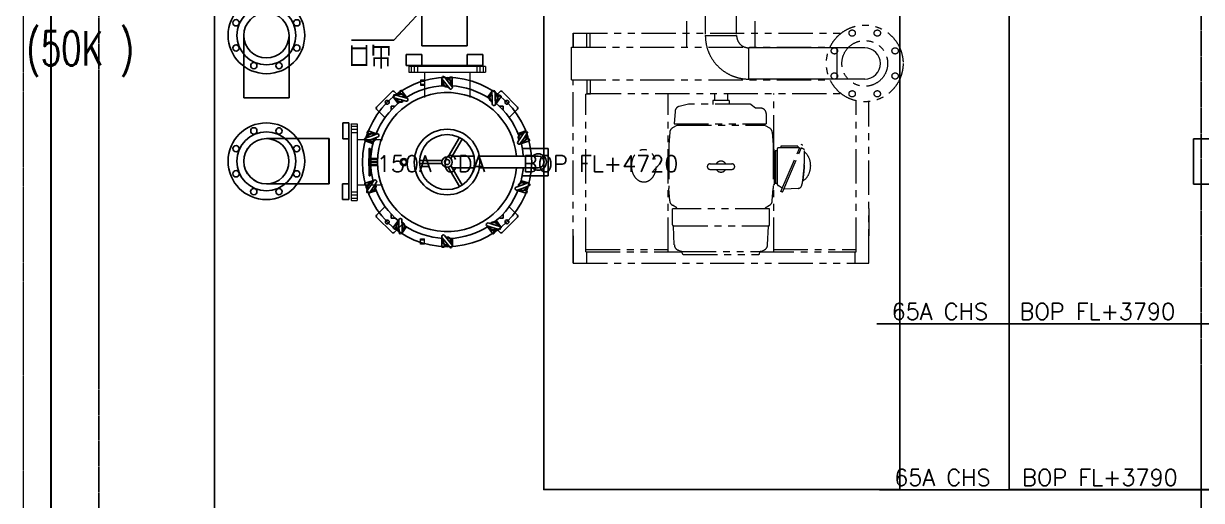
# Model space of a CAD drawing. Extents: x 0 to 160756, y 0 to 229247.
# Drawn here: x 54135 to 58437, y 87361 to 89103 of the extents above; entities that cross this region are included whole.
import ezdxf
from ezdxf.enums import TextEntityAlignment as Align
from ezdxf.xclip import XClip

# ---------------------------------------------------------------- set-up
doc = ezdxf.new("R2010")
doc.units = 0
doc.header["$LTSCALE"] = 10
doc.header["$XCLIPFRAME"] = 2
for name, pattern in [('H12設備棟3F$0$CENTERK5', [6.916, 6.667, -0.083, 0.083, -0.083]), ('H12設備棟3F$0$HIDDEN', [0.375, 0.25, -0.125]), ('XCM7P30CDA$0$CENTER', [50.8, 31.75, -6.35, 6.35, -6.35]), ('XCM7Q30CDA-200K$0$ACAD_ISO04W100', [30, 24, -3, 0, -3]), ('XCM7Q30CDA-200K$0$DASHED2', [9.525, 6.35, -3.175]), ('XCM7Q30CDA-200K$0$PHANTOM', [2.5, 1.25, -0.25, 0.25, -0.25, 0.25, -0.25]), ('XCM7Q30CDA-200K$0$PHANTOMX2', [5, 2.5, -0.5, 0.5, -0.5, 0.5, -0.5])]:
    doc.linetypes.add(name, pattern=pattern)
for name, color, linetype in [('H12設備棟3F$0$ARC-BEAM', 252, 'H12設備棟3F$0$HIDDEN'), ('H12設備棟3F$0$H-SIN', 252, 'H12設備棟3F$0$CENTERK5'), ('H12設備棟3F$0$KABE1', 252, 'Continuous'), ('H12設備棟3F$0$\uf4c9\ue50a', 252, 'Continuous'), ('XCM7P30CDA$0$CCL', 252, 'XCM7P30CDA$0$CENTER'), ('XCM7P30CDA$0$U-CDA-PIPE', 252, 'Continuous'), ('XCM7P30CDA$0$U-CDA-TXT-01', 252, 'Continuous'), ('XCM7Q30CDA-200K$0$UER-FUTUER', 9, 'Continuous'), ('XCM7Q30CDA-200K$0$圖層1', 1, 'Continuous')]:
    doc.layers.add(name, color=color, linetype=linetype)
doc.styles.add('XCM7P30CDA$0$aa-txt', font='simplex.shx', dxfattribs={"width": 0.8, "bigfont": 'chineset.shx'})
doc.styles.add('XCM7Q30CDA-200K$0$aa-txt', font='simplex.shx', dxfattribs={"width": 0.8, "bigfont": 'chineset.shx'})
doc.styles.add('XCM7Q30CDA-200K$0$Standard', font='txt.shx', dxfattribs={"bigfont": 'chineset.shx'})
doc.dimstyles.new('XCM7Q30CDA-200K$0$STANDARD', dxfattribs={"dimtxt": 0.18, "dimasz": 0.18, "dimexe": 0.18, "dimexo": 0.0625, "dimgap": 0.09, "dimtad": 0, "dimtih": 1, "dimtoh": 1, "dimdec": 4, "dimzin": 0, "dimdsep": 46, "dimtxsty": 'XCM7Q30CDA-200K$0$Standard', "dimcen": 0.09, "dimadec": 0, "dimazin": 0, "dimtfac": 1, "dimtdec": 4, "dimtofl": 0, "dimtmove": 0, "dimatfit": 3, "dimfxl": 1, "dimtolj": 1, "dimtzin": 0, "dimarcsym": 0})

# ---------------------------------------------------------------- blocks, each defined once
blk = doc.blocks.new('H12設備棟3F')
at = {"layer": 'H12設備棟3F$0$ARC-BEAM'}
for p, q in [((54410.2, 86525.3), (54410.2, 94575.3)), ((58435.2, 86400.3), (58435.2, 90350.3))]:
    blk.add_line(p, q, dxfattribs=at)
at = {"layer": 'H12設備棟3F$0$H-SIN', "lineweight": 5}
blk.add_line((54135.2, 61882.1), (54135.2, 107531.3), dxfattribs=at)
at = {"layer": 'H12設備棟3F$0$KABE1', "linetype": 'Continuous', "lineweight": 30}
blk.add_line((54235.2, 94575.3), (54235.2, 86525.3), dxfattribs=at)
at = {"layer": 'H12設備棟3F$0$\uf4c9\ue50a'}
for points in [[(57335.2, 89900.3), (57335.2, 87400.3), (56035.2, 87400.3), (56035.2, 89900.3)], [(59235.2, 89900.3), (59235.2, 87400.3), (57735.2, 87400.3), (57735.2, 89900.3)]]:
    blk.add_lwpolyline(points, close=True, dxfattribs=at)
blk = doc.blocks.new('XCM7Q30CDA-200K$0$_Dot')
at = {"color": 0, "linetype": 'ByBlock', "lineweight": -2}
blk.add_line((-0.5, 0), (-1, 0), dxfattribs=at)
at = {"color": 0, "linetype": 'ByBlock', "const_width": 0.5}
blk.add_lwpolyline([(-0.25, 0, 1), (0.25, 0, 1)], format="xyb", close=True, dxfattribs=at)
blk = doc.blocks.new('XCM7Q30CDA-200K$0$6F10K側')
at = {"layer": 'XCM7Q30CDA-200K$0$圖層1', "linetype": 'ByBlock', "lineweight": 13}
for p, q in [((0, 23), (0, 3)), ((280, 23), (280, 3))]:
    blk.add_line(p, q, dxfattribs=at)
at = {"layer": 'XCM7Q30CDA-200K$0$圖層1', "lineweight": 13}
for p, q in [((1, 24), (279, 24)), ((1, 2), (279, 2)), ((57.4, 2), (57.4, -89.8)), ((222.6, 2), (222.6, -89.8))]:
    blk.add_line(p, q, dxfattribs=at)
at = {"layer": 'XCM7Q30CDA-200K$0$圖層1', "linetype": 'XCM7Q30CDA-200K$0$DASHED2', "lineweight": 13}
for p, q in [((8.5, 24), (8.5, 2)), ((31.5, 24), (31.5, 2)), ((248.5, 24), (248.5, 2)), ((271.5, 24), (271.5, 2))]:
    blk.add_line(p, q, dxfattribs=at)
at = {"layer": 'XCM7Q30CDA-200K$0$圖層1', "linetype": 'XCM7Q30CDA-200K$0$ACAD_ISO04W100', "lineweight": 13}
for p, q in [((20, 26), (20, 0)), ((260, 26), (260, 0))]:
    blk.add_line(p, q, dxfattribs=at)
at = {"layer": 'XCM7Q30CDA-200K$0$圖層1', "linetype": 'ByBlock', "lineweight": 13}
for centre, start, end in [((1, 23), 90, 180), ((1, 3), 180, 270), ((279, 23), 0, 90), ((279, 3), 270, 0)]:
    blk.add_arc(centre, 1, start, end, dxfattribs=at)
blk = doc.blocks.new('XCM7Q30CDA-200K$0$A$C3A915B38')
at = {"lineweight": 20}
for p, q in [((32, 26.5), (0, 26.5)), ((0, 26.5), (0, 0)), ((32, 26.5), (32, 0)), ((32, 0), (0, 0))]:
    blk.add_line(p, q, dxfattribs=at)
at = {"linetype": 'XCM7Q30CDA-200K$0$DASHED2', "lineweight": 20}
for p, q in [((0, 22.2), (32, 22.2)), ((0, 4.2), (32, 4.2))]:
    blk.add_line(p, q, dxfattribs=at)
blk = doc.blocks.new('XCM7Q30CDA-200K$0$2分內牙')
at = {"lineweight": 18}
for p, q in [((0, 14.5), (0, 0)), ((19, 0), (0, 0)), ((18.5, 15), (0.5, 15)), ((19, 0), (19, 14.5))]:
    blk.add_line(p, q, dxfattribs=at)
at = {"linetype": 'XCM7Q30CDA-200K$0$DASHED2', "lineweight": 18}
for p, q in [((3.5, 15), (3.5, 0)), ((15.5, 15), (15.5, 0))]:
    blk.add_line(p, q, dxfattribs=at)
at = {"lineweight": 18}
for centre, start, end in [((0.5, 14.5), 90, 180), ((18.5, 14.5), 0, 90)]:
    blk.add_arc(centre, 0.5, start, end, dxfattribs=at)
blk = doc.blocks.new('XCM7P30CDA$0$A$C9a307472')
at = {"layer": 'XCM7P30CDA$0$CCL'}
blk.add_line((29850, -8197.4), (29850, 27548.6), dxfattribs=at)
blk = doc.blocks.new('XCM7P30CDA$0$F22P2-CDA-07-C20-00$0$FlangeSide-16.52x10KG')
for p, q in [((-2.2, 14), (-2.2, 8.26)), ((0, 14), (-2.2, 14)), ((0, -14), (0, 14)), ((0, 8.26), (-2.2, 8.26)), ((0, -8.26), (-2.2, -8.26)), ((-2.2, -8.26), (-2.2, -14)), ((-2.2, -14), (0, -14))]:
    blk.add_line(p, q)
blk = doc.blocks.new('XCM7P30CDA$0$F22P2-CDA-07-C20-00$0$Flange-16.52x10KG')
for centre, radius in [((0, 0), 14), ((0, 0), 10.75), ((-4.59, 11.09), 1.15), ((4.59, 11.09), 1.15), ((-11.09, 4.59), 1.15), ((0, 0), 8.26), ((11.09, 4.59), 1.15), ((-11.09, -4.59), 1.15), ((11.09, -4.59), 1.15), ((-4.59, -11.09), 1.15), ((4.59, -11.09), 1.15)]:
    blk.add_circle(centre, radius)
blk = doc.blocks.new('XCM7P30CDA$0$F22P2-CDA-07-C20-00$0$LRElbowDown-16.52')
for p, q in [((22.86, 8.26), (0, 8.26)), ((22.86, -8.26), (22.86, 8.26)), ((0, -8.26), (22.86, -8.26))]:
    blk.add_line(p, q)
blk.add_arc((0, 0), 8.26, 90, 270)
blk = doc.blocks.new('XCM7P30CDA$0$F22P2-CDA-07-C20-00$0$FlangeSide-16.52x150LB')
for p, q in [((-4, 13.95), (-4, 8.26)), ((0, 13.95), (-4, 13.95)), ((0, -13.95), (0, 13.95)), ((0, 8.26), (-4, 8.26)), ((0, -8.26), (-4, -8.26)), ((-4, -8.26), (-4, -13.95)), ((-4, -13.95), (0, -13.95))]:
    blk.add_line(p, q)
blk = doc.blocks.new('XCM7P30CDA$0$A$Cefb5f231')
at = {"layer": 'XCM7P30CDA$0$U-CDA-PIPE'}
for name, p, xscale, yscale, zscale, rotation in [('XCM7P30CDA$0$F22P2-CDA-07-C20-00$0$Flange-16.52x10KG', (-3807, 470.5), 9.999999999999998, 9.999999999999998, 9.999999999999998, 0.03842044991236915), ('XCM7P30CDA$0$F22P2-CDA-07-C20-00$0$FlangeSide-16.52x10KG', (-3506.4, 470.7), 9.999999999999998, 9.999999999999998, 9.999999999999998, 0.03842044991236915), ('XCM7P30CDA$0$F22P2-CDA-07-C20-00$0$LRElbowDown-16.52', (-3807, 470.5), 9.999999999999998, 9.999999999999998, 9.999999999999998, 0.03842044991226738), ('XCM7P30CDA$0$F22P2-CDA-07-C20-00$0$LRElbowDown-16.52', (-3806.7, 470.5), 9.999999999999998, 9.999999999999998, 9.999999999999998, 0.01573800234909779), ('XCM7P30CDA$0$F22P2-CDA-07-C20-00$0$LRElbowDown-16.52', (-3806.8, 10.7), 10, 10, 10, 90.03842044991228), ('XCM7P30CDA$0$F22P2-CDA-07-C20-00$0$Flange-16.52x10KG', (-3806.8, 10.7), 9.999999999999998, 9.999999999999998, 9.999999999999998, 0.03842044991236915), ('XCM7P30CDA$0$F22P2-CDA-07-C20-00$0$FlangeSide-16.52x150LB', (-3156.5, 121), 10.00000000000002, 10.00000000000002, 10.00000000000002, 90), ('XCM7P30CDA$0$F22P2-CDA-07-C20-00$0$LRElbowDown-16.52', (-3156.5, -179.6), 10, 10, 10, 90.01573800234904)]:
    blk.add_blockref(name, p, dxfattribs=dict(at, xscale=xscale, yscale=yscale, zscale=zscale, rotation=rotation))
blk = doc.blocks.new('XCM7P30CDA')
at = {"layer": 'XCM7P30CDA$0$U-CDA-TXT-01'}
for p, q in [((59245.3, 88005.5), (57251.8, 88005.5)), ((59254.7, 87399.2), (57261.2, 87399.2))]:
    blk.add_line(p, q, dxfattribs=at)
at = {"color": 4}
ref = blk.add_blockref('XCM7P30CDA$0$A$C9a307472', (24285.2, 95852.5), dxfattribs=at)
XClip(ref).set_block_clipping_path([(28505.8252583833, 11204.571428573), (50624.999999999, 21456.3991779214)])
at = {"xscale": -1, "rotation": 180}
blk.add_blockref('XCM7P30CDA$0$A$Cefb5f231', (58829, 89070.1), dxfattribs=at)
at = {"layer": 'XCM7P30CDA$0$U-CDA-PIPE', "xscale": 10, "yscale": 10, "zscale": 10, "rotation": 180}
blk.add_blockref('XCM7P30CDA$0$F22P2-CDA-07-C20-00$0$LRElbowDown-16.52', (58636.6, 88598.8), dxfattribs=at)
at = {"layer": 'XCM7P30CDA$0$U-CDA-TXT-01', "style": 'XCM7P30CDA$0$aa-txt'}
for s, p in [('150A CDA  ', (55425, 88560.4)), ('BOP FL+4720', (55958.4, 88560.4)), ('65A CHS  ', (57305.5, 88020.9)), ('BOP FL+3790', (57772.5, 88020.9)), ('65A CHS  ', (57314.9, 87414.6)), ('BOP FL+3790', (57781.9, 87414.6))]:
    blk.add_text(s, height=60, dxfattribs=at).set_placement(p)
blk = doc.blocks.new('XCM7Q30CDA-200K$0$DRYER 6500')
at = {"linetype": 'XCM7Q30CDA-200K$0$PHANTOM', "lineweight": 13, "ltscale": 10}
for p, q in [((540, 2146.3), (-540, 2146.3)), ((-540, 2146.3), (-540, 1555.5)), ((-490.5, 2146.3), (-490.5, 2104.3)), ((-140.5, 2111.8), (-141.9, 2106.2)), ((138, 2113.7), (-138, 2113.7)), ((140.5, 2111.8), (141.9, 2106.2)), ((490.5, 2146.3), (490.5, 2104.3)), ((540, 2146.3), (540, 1476.3)), ((540, 2046.3), (540, 2146.3)), ((-141.1, 2104.3), (-493.5, 2104.3)), ((-493.5, 2104.3), (-493.5, 1552.7)), ((-192.5, 2096.3), (-493.5, 2096.3)), ((-192.5, 2104.3), (-192.5, 1860.5)), ((-170.4, 2079.1), (-173.4, 2011.3)), ((-144.9, 2102.8), (-156.6, 2098.3)), ((142.5, 2103.7), (-142.5, 2103.7)), ((493.5, 2104.3), (141.1, 2104.3)), ((144.9, 2102.8), (156.6, 2098.3)), ((170.4, 2079.1), (173.4, 2011.3)), ((192.5, 2104.3), (192.5, 1526.3)), ((493.5, 2096.3), (192.5, 2096.3)), ((493.5, 2104.3), (493.5, 1528.3)), ((-540, 1946.3), (-540, 2046.3)), ((-177.1, 2006.1), (-177.1, 1947.7)), ((173.5, 2009.7), (-173.5, 2009.7)), ((177.1, 2006.1), (177.1, 1947.7)), ((-161.5, 1943.5), (-177.3, 1934.4)), ((-177.1, 1947.7), (177.1, 1947.7)), ((161.5, 1943.5), (177.3, 1934.4)), ((-187.3, 1918.5), (-190.5, 1872.7)), ((187.2, 1918.5), (190.5, 1872.7)), ((-225.3, 1884.1), (-297.2, 1716.3)), ((-218.9, 1883.8), (-292.6, 1711.9)), ((-281.5, 1872.7), (-230.4, 1875)), ((-224, 1872), (-208.3, 1862)), ((-222.4, 1885.3), (-218.9, 1883.8)), ((-205, 1730.5), (-205, 1856)), ((-205, 1855.3), (-195, 1855.3)), ((-200, 1855.3), (-200, 1735.3)), ((-195, 1860.3), (-190.5, 1860.7)), ((-195, 1860.3), (-195, 1730.3)), ((-190.5, 1713.7), (-190.5, 1872.7)), ((190.5, 1713.7), (190.5, 1872.7)), ((-300, 1841), (-298.8, 1840.8)), ((-305.3, 1787.1), (-304.1, 1787)), ((40, 1803.2), (-40, 1803.2)), ((40, 1783.2), (-40, 1783.2)), ((-302.5, 1729.4), (-295.2, 1726.1)), ((-287.3, 1724.3), (-211.2, 1724.3)), ((-281, 1718.5), (-281, 1724.3)), ((-219, 1718.5), (-219, 1724.3)), ((-205, 1735.3), (-195, 1735.3)), ((-190.5, 1729.8), (-195, 1730.3)), ((-192.5, 1730), (-192.5, 1526.3)), ((-296.1, 1713.4), (-292.6, 1711.9)), ((-281, 1718.5), (-219, 1718.5)), ((-187.3, 1667.9), (-190.5, 1713.7)), ((187.2, 1667.9), (190.5, 1713.7)), ((-161.5, 1642.9), (-177.3, 1652)), ((-165, 1599.7), (-165, 1636.7)), ((171.1, 1636.7), (-165, 1636.7)), ((160, 1641.7), (-160, 1641.7)), ((-160, 1638.7), (-160, 1641.7)), ((160, 1638.7), (160, 1641.7)), ((161.5, 1642.9), (177.3, 1652)), ((167.9, 1591.3), (171.1, 1636.7)), ((-145, 1579.7), (-126, 1579.7)), ((-126, 1579.7), (-110.8, 1567.4)), ((-103.2, 1564.7), (115.6, 1564.7)), ((-30, 1551.7), (-30, 1566.7)), ((-30, 1551.7), (30, 1551.7)), ((-24, 1526.3), (-24, 1551.7)), ((24, 1526.3), (24, 1551.7)), ((30, 1551.7), (30, 1566.7)), ((119, 1565.1), (152.7, 1573.3)), ((490, 1526.3), (-438.4, 1526.3)), ((476.8, 1528.3), (493.5, 1528.3)), ((476.8, 1528.3), (476.8, 1526.3)), ((478, 1476.3), (478, 1526.3)), ((490, 1476.3), (490, 1526.3)), ((545.6, 1476.3), (-398.5, 1476.3)), ((545.6, 1476.3), (545.6, 1356.3)), ((545.6, 1356.3), (-398.5, 1356.3)), ((-125, 1356.3), (-125, 1262.3)), ((125, 1356.3), (125, 1262.3)), ((478, 1356.3), (478, 1306.3)), ((490, 1356.3), (490, 1306.3)), ((540, 1356.3), (540, 1306.3)), ((540, 1306.3), (540, 1356.3)), ((540, 1306.3), (-438.4, 1306.3))]:
    blk.add_line(p, q, dxfattribs=at)
at = {"linetype": 'XCM7Q30CDA-200K$0$PHANTOMX2', "lineweight": 13, "ltscale": 20}
for p, q in [((-525, 1473.3), (-423, 1473.3)), ((-423, 1359.3), (-423, 1473.3)), ((-422.6, 1473.3), (-101.6, 1473.3)), ((-101.6, 1473.5), (-101.6, 1359.2)), ((-525, 1359.3), (-423, 1359.3)), ((-423, 1359.3), (-101.6, 1359.3)), ((57.2, 1314.7), (-57.2, 1314.7)), ((-57, 1309), (-57, 330)), ((57, 1309), (57, 330))]:
    blk.add_line(p, q, dxfattribs=at)
at = {"linetype": 'XCM7Q30CDA-200K$0$PHANTOM', "lineweight": 13, "ltscale": 10}
for centre, radius in [((-525, 1416.3), 140), ((-570.9, 1527.2), 11.5), ((-479.1, 1527.2), 11.5), ((-635.9, 1462.2), 11.5), ((-525, 1416.3), 83.5), ((-414.1, 1462.2), 11.5), ((-635.9, 1370.4), 11.5), ((-414.1, 1370.4), 11.5), ((-570.9, 1305.5), 11.5), ((-479.1, 1305.5), 11.5)]:
    blk.add_circle(centre, radius, dxfattribs=at)
for centre, radius, start, end in [((-138, 2111.1), 2.6, 90, 165.9638), ((138, 2111.1), 2.6, 14.0362, 90), ((-148.8, 2078.1), 21.6, 111.0727, 177.4286), ((-146.7, 2107.5), 5, 291.0728, 345.9638), ((146.7, 2107.5), 5, 194.0362, 248.9272), ((148.8, 2078.1), 21.6, 2.5714, 68.9273), ((-173.5, 2006.1), 3.6, 90.4212, 180), ((-175.4, 2011.4), 2, 290.1336, 357.4289), ((175.4, 2011.4), 2, 182.5711, 249.8664), ((173.5, 2006.1), 3.6, 360, 89.5788), ((-167.3, 1917.1), 20, 119.9151, 175.8811), ((167.3, 1917.1), 20, 4.1189, 60.0849), ((295.1, 1756.1), 600, 170.0014, 182.2822), ((-280.8, 1857.6), 15.2, 92.5814, 170.005), ((-230.5, 1877), 2, 272.5815, 336.8123), ((-223.3, 1883.2), 2.2, 66.8121, 156.8119), ((-212.2, 1856), 7.2, 0, 57.4536), ((295.1, 1756.1), 601.2, 171.8776, 177.0403), ((0, 1793.2), 20, 30, 150), ((-40, 1793.2), 10, 90, 270), ((0, 1793.2), 20, 210, 330), ((40, 1793.2), 10, 270, 90), ((-301.2, 1732.3), 3.2, 182.2823, 245.8121), ((-296, 1724.2), 2, 336.812, 65.812), ((-211.2, 1730.5), 6.2, 270, 0.0001), ((-295.2, 1715.4), 2.2, 156.812, 246.8121), ((-167.3, 1669.4), 20, 184.1188, 240.0849), ((167.3, 1669.4), 20, 299.9151, 355.8812), ((-145, 1599.7), 20, 180, 270), ((-103.2, 1576.8), 12.1, 231.015, 269.9999), ((115.6, 1579), 14.3, 270.0001, 283.6495), ((147.9, 1592.7), 20, 283.6494, 356.0103)]:
    blk.add_arc(centre, radius, start, end, dxfattribs=at)
at = {"lineweight": 13, "ltscale": 30}
blk.add_arc((-525, 1416.3), 57, 90, 270, dxfattribs=at)
at = {"linetype": 'XCM7Q30CDA-200K$0$PHANTOMX2', "lineweight": 13, "ltscale": 20}
for radius in [158.8, 44.5]:
    blk.add_arc((-101.6, 1314.7), radius, 0, 90, dxfattribs=at)
at = {"linetype": 'XCM7Q30CDA-200K$0$PHANTOM', "lineweight": 13, "ltscale": 10}
blk.add_ellipse((281.7, 1790.3), major_axis=(0, 60), ratio=0.74321, dxfattribs=at)
at = {"linetype": 'XCM7Q30CDA-200K$0$PHANTOM', "lineweight": 13, "ltscale": 10, "extrusion": (0, 0, -1)}
blk.add_ellipse((-281.7, 1790.3), major_axis=(0, 60), ratio=0.74321, start_param=3.684759, end_param=5.92773, dxfattribs=at)
at = {"lineweight": 13, "insert": (1201.1, 1427), "char_height": 80, "width": 1570.211, "attachment_point": 1, "style": 'XCM7Q30CDA-200K$0$Standard'}
blk.add_mtext('出口', dxfattribs=at)
at = {"lineweight": 13}
blk.add_leader([(1001.1, 1122.8), (1194.5, 1330.8), (1349.6, 1330.8)], dimstyle='XCM7Q30CDA-200K$0$STANDARD', override={"dimasz": 50, "dimtad": 0, "dimldrblk": 'XCM7Q30CDA-200K$0$_Dot'}, dxfattribs=at)
blk = doc.blocks.new('XCM7Q30CDA-200K')
blk.add_lwpolyline([(58482.2, 80215.3), (54832.5, 80215.3), (54832.5, 95293.9), (58482.2, 95293.9)], close=True)
at = {"layer": 'XCM7Q30CDA-200K$0$UER-FUTUER'}
for p, q in [((55662.7, 88876.5), (55662.7, 88901.3)), ((55663.2, 88900.6), (55677.3, 88882.6)), ((55663.7, 88875.6), (55670.1, 88875.6)), ((55686.4, 88889.6), (55672.2, 88907.7)), ((55677.3, 88882.6), (55691.5, 88864.5)), ((55700.5, 88871.6), (55686.4, 88889.6)), ((55692.4, 88897.9), (55692.4, 88906.2)), ((55700, 88907.2), (55693.3, 88907.2)), ((55701, 88904.3), (55693.3, 88907.2)), ((55697.4, 88875.6), (55700, 88875.6)), ((55701, 88876.5), (55701, 88906.2)), ((55481, 88853.9), (55424.5, 88797.3)), ((55501.8, 88811.8), (55487.3, 88831.8)), ((55488, 88831.5), (55510.1, 88825.2)), ((55500.3, 88841.7), (55488.1, 88853.9)), ((55500.3, 88841.7), (55488.1, 88853.9)), ((55513.3, 88836.3), (55491.2, 88842.6)), ((55513.3, 88846.5), (55508.4, 88853.2)), ((55514, 88858.5), (55508.6, 88854.5)), ((55516.5, 88856.7), (55508.6, 88854.5)), ((55535.3, 88830), (55513.3, 88836.3)), ((55532.8, 88834.3), (55515.4, 88858.3)), ((55530.4, 88831.4), (55532.6, 88832.9)), ((55698.2, 88863.7), (55699.7, 88864.9)), ((55830.9, 88834.4), (55845.5, 88854.4)), ((55831.2, 88833), (55836.3, 88829.3)), ((55845.5, 88853.6), (55846.3, 88830.7)), ((55846.3, 88830.7), (55847.1, 88807.7)), ((55857.8, 88831.1), (55857, 88854)), ((55858.6, 88808.1), (55857.8, 88831.1)), ((55861.9, 88811.9), (55879.3, 88835.9)), ((55863.4, 88841.8), (55875.6, 88854)), ((55863.4, 88841.8), (55875.6, 88854)), ((55867.5, 88834.2), (55872.4, 88840.9)), ((55879.1, 88837.2), (55873.7, 88841.1)), ((55878.2, 88834.3), (55873.7, 88841.1)), ((55939.3, 88797.5), (55882.7, 88854)), ((55453.8, 88761), (55424.5, 88790.3)), ((55453.8, 88761), (55424.5, 88790.3)), ((55477.3, 88788.4), (55477.3, 88801.1)), ((55477.3, 88801.1), (55490, 88801.1)), ((55503.2, 88811.6), (55508.4, 88815.3)), ((55510.1, 88825.2), (55532.2, 88818.9)), ((55538.1, 88822.2), (55538.6, 88824.1)), ((55852.1, 88803.1), (55854, 88803.2)), ((55858.4, 88813.2), (55860.6, 88811.7)), ((55873.7, 88801.2), (55886.5, 88801.2)), ((55886.5, 88801.2), (55886.5, 88788.5)), ((55910, 88761.1), (55939.3, 88790.4)), ((55910, 88761.1), (55939.3, 88790.4)), ((55392.2, 88709.8), (55390.1, 88703.4)), ((55395.2, 88709.8), (55390.1, 88703.4)), ((55398.6, 88699.6), (55390.7, 88702.2)), ((55421.6, 88701.2), (55393.4, 88710.4)), ((55426.2, 88699.3), (55404.6, 88691.4)), ((55421.4, 88697.5), (55422.2, 88700)), ((55941.6, 88700.2), (55943.6, 88694.1)), ((55942.2, 88701.4), (55965.8, 88709)), ((55965.3, 88708.4), (55952.5, 88689.3)), ((55962, 88682.9), (55974.8, 88702)), ((55404.6, 88691.4), (55383, 88683.5)), ((55409.7, 88664.8), (55386.2, 88672.5)), ((55387, 88672.7), (55408.5, 88680.6)), ((55408.5, 88680.6), (55430.1, 88688.5)), ((55411, 88665.4), (55412.9, 88671.5)), ((55432.9, 88694.6), (55432.3, 88696.4)), ((55686.1, 88615.3), (55727.1, 88686.3)), ((55696, 88609.5), (55737, 88680.6)), ((55952.5, 88689.3), (55939.7, 88670.3)), ((55941, 88663.6), (55942.6, 88662.6)), ((55949.2, 88663.9), (55962, 88682.9)), ((55952.1, 88668.1), (55952.9, 88665.6)), ((55954.1, 88665), (55982.3, 88674.1)), ((55971.7, 88679.8), (55979.6, 88682.3)), ((55980.5, 88673.6), (55980.8, 88681.7)), ((55982.9, 88675.4), (55980.8, 88681.7)), ((55780.1, 88618), (55700.9, 88617.9)), ((56014.7, 88618), (55799.6, 88618)), ((55956.4, 88646.7), (56050.9, 88646.7)), ((56050.9, 88546.7), (56050.9, 88646.7)), ((55663.7, 88602.3), (55581.6, 88602.3)), ((55663.7, 88590.8), (55581.6, 88590.8)), ((55686.1, 88577.9), (55727.1, 88506.9)), ((55696, 88583.7), (55737.1, 88512.6)), ((55780.1, 88575.3), (55700.9, 88575.2)), ((56014.7, 88575.3), (55799.6, 88575.3)), ((55409.8, 88528.2), (55381.6, 88519)), ((55414.7, 88529.3), (55401.8, 88510.2)), ((55411.8, 88525.1), (55411, 88527.6)), ((55422.9, 88529.5), (55421.3, 88530.6)), ((55952.9, 88527.7), (55950.9, 88521.6)), ((55954.1, 88528.3), (55977.7, 88520.7)), ((55956.4, 88546.7), (56050.9, 88546.7)), ((55381, 88517.8), (55383, 88511.4)), ((55383.4, 88519.6), (55383, 88511.4)), ((55392.2, 88513.4), (55384.2, 88510.8)), ((55401.8, 88510.2), (55389, 88491.2)), ((55421.6, 88491.8), (55398, 88484.1)), ((55398.6, 88484.8), (55411.4, 88503.8)), ((55411.4, 88503.8), (55424.2, 88522.9)), ((55422.2, 88493), (55420.3, 88499.1)), ((55930.9, 88498.6), (55931.6, 88496.8)), ((55955.3, 88512.6), (55933.8, 88504.7)), ((55937.7, 88493.9), (55959.3, 88501.8)), ((55942.5, 88495.7), (55941.7, 88493.2)), ((55942.3, 88491.9), (55970.5, 88482.8)), ((55976.9, 88520.5), (55955.3, 88512.6)), ((55959.3, 88501.8), (55980.8, 88509.7)), ((55965.3, 88493.6), (55973.2, 88491)), ((55968.7, 88483.4), (55973.8, 88489.8)), ((55971.7, 88483.4), (55973.8, 88489.8)), ((55453.9, 88432), (55424.6, 88402.8)), ((55453.9, 88432), (55424.6, 88402.8)), ((55477.4, 88391.9), (55477.4, 88404.7)), ((55886.6, 88404.8), (55886.6, 88392)), ((55910.1, 88432.2), (55939.4, 88402.9)), ((55910.1, 88432.2), (55939.4, 88402.9)), ((55424.6, 88395.7), (55481.2, 88339.1)), ((55490.1, 88391.9), (55477.4, 88391.9)), ((55502, 88381.3), (55484.5, 88357.3)), ((55484.7, 88356), (55490.2, 88352)), ((55485.7, 88358.8), (55490.2, 88352)), ((55517.5, 88368.4), (55488.3, 88339.1)), ((55496.4, 88359), (55491.5, 88352.2)), ((55505.4, 88379.9), (55503.3, 88381.5)), ((55505.3, 88385), (55506.1, 88362.1)), ((55506.1, 88362.1), (55506.9, 88339.2)), ((55511.8, 88390.1), (55509.9, 88390)), ((55517.6, 88362.5), (55516.7, 88385.5)), ((55518.4, 88339.6), (55517.6, 88362.5)), ((55532.9, 88358.8), (55518.3, 88338.7)), ((55532.7, 88360.1), (55527.5, 88363.9)), ((55825.8, 88370.9), (55825.2, 88369.1)), ((55828.5, 88363.2), (55850.6, 88356.9)), ((55831.1, 88358.9), (55848.5, 88334.9)), ((55833.4, 88361.8), (55831.3, 88360.2)), ((55853.8, 88367.9), (55831.7, 88374.2)), ((55850.6, 88356.9), (55872.7, 88350.6)), ((55875.8, 88361.6), (55853.8, 88367.9)), ((55860.7, 88381.6), (55855.5, 88377.8)), ((55862, 88381.4), (55876.6, 88361.3)), ((55886.6, 88392), (55873.9, 88392)), ((55882.8, 88339.3), (55939.4, 88395.8)), ((55500.5, 88351.4), (55488.3, 88339.1)), ((55662.9, 88316.6), (55662.9, 88287)), ((55663.3, 88321.6), (55677.5, 88303.5)), ((55666.5, 88317.6), (55663.8, 88317.6)), ((55665.7, 88329.5), (55664.2, 88328.3)), ((55686.5, 88310.6), (55672.4, 88328.7)), ((55700.2, 88317.6), (55693.8, 88317.6)), ((55701.1, 88316.6), (55701.2, 88291.8)), ((55847.4, 88336.4), (55855.3, 88338.6)), ((55849.9, 88334.7), (55855.3, 88338.6)), ((55850.6, 88346.7), (55855.5, 88340)), ((55863.5, 88351.5), (55875.8, 88339.3)), ((55863.5, 88351.5), (55875.8, 88339.3)), ((55662.9, 88288.9), (55670.5, 88286)), ((55663.8, 88286), (55670.5, 88286)), ((55671.5, 88295.3), (55671.5, 88287)), ((55677.5, 88303.5), (55691.7, 88285.4)), ((55700.7, 88292.5), (55686.5, 88310.6))]:
    blk.add_line(p, q, dxfattribs=at)
for points in [[(55400.9, 88646.5), (55397.9, 88646.5), (55397.9, 88546.5), (55400.9, 88546.5)], [(55400.9, 88598), (55427.9, 88598), (55427.9, 88595), (55400.9, 88595)]]:
    blk.add_lwpolyline(points, close=True, dxfattribs=at)
for centre, radius in [((55681.9, 88596.6), 309), ((55463.4, 88815), 7), ((55900.4, 88815.1), 7), ((55681.9, 88596.6), 119.6), ((55681.9, 88596.6), 100.5), ((55681.9, 88596.6), 19.1), ((55524.1, 88596.5), 13.2), ((55524.1, 88596.5), 9), ((55681.9, 88596.6), 9.09), ((55463.5, 88378), 7), ((55900.5, 88378.1), 7)]:
    blk.add_circle(centre, radius, dxfattribs=at)
for centre, radius, start, end in [((55681.9, 88596.6), 279, 92.3878, 122.7514), ((55666.9, 88903.6), 4.78, 128.0819, 218.0819), ((55663.7, 88876.5), 0.957, 180.0157, 270.0157), ((55668.4, 88904.8), 4.78, 38.0819, 128.0819), ((55681.9, 88886.1), 15.8, 149.4056, 286.7582), ((55681.9, 88886.1), 13.9, 152.5252, 283.6385), ((55681.9, 88886.1), 15.8, 329.4056, 106.7582), ((55681.9, 88886.1), 13.9, 332.5252, 103.6385), ((55693.3, 88906.2), 0.957, 90.0157, 180.0157), ((55681.9, 88596.6), 279, 56.3878, 86.7514), ((55696.8, 88868.6), 4.78, 308.0819, 38.0819), ((55700, 88906.2), 0.957, 0.0157, 90.0157), ((55700, 88876.5), 0.957, 270.0157, 0.0157), ((55681.9, 88596.6), 254, 4.8374, 355.194), ((55484.6, 88850.4), 5, 45.0157, 135.0157), ((55489.4, 88836.1), 4.78, 164.0819, 254.0819), ((55489.9, 88838), 4.78, 74.0819, 164.0819), ((55511.7, 88830.8), 15.8, 185.4056, 322.7582), ((55511.7, 88830.8), 13.9, 188.5252, 319.6385), ((55511.7, 88830.8), 15.8, 5.4056, 142.7582), ((55511.7, 88830.8), 13.9, 8.5252, 139.6385), ((55509.2, 88853.8), 0.957, 126.0157, 216.0157), ((55514.6, 88857.7), 0.957, 36.0157, 126.0157), ((55532, 88833.7), 0.957, 306.0157, 36.0157), ((55534, 88825.4), 4.78, 344.0819, 74.0819), ((55695.3, 88867.4), 4.78, 218.0819, 308.0819), ((55831.7, 88833.8), 0.957, 144.0157, 234.0157), ((55852, 88830.9), 15.8, 113.4056, 250.7582), ((55852, 88830.9), 13.9, 116.5252, 247.6385), ((55850.3, 88853.8), 4.78, 92.0819, 182.0819), ((55852.2, 88853.8), 4.78, 2.0819, 92.0819), ((55852, 88830.9), 15.8, 293.4056, 70.7582), ((55852, 88830.9), 13.9, 296.5252, 67.6385), ((55873.1, 88840.4), 0.957, 54.0157, 144.0157), ((55879.1, 88850.5), 5, 45.0157, 135.0157), ((55878.6, 88836.4), 0.957, 324.0157, 54.0157), ((55681.9, 88596.6), 279, 128.3878, 158.7514), ((55428, 88793.8), 5, 135.0157, 225.0157), ((55502.6, 88812.3), 0.957, 216.0157, 306.0157), ((55533.5, 88823.5), 4.78, 254.0819, 344.0819), ((55851.9, 88807.9), 4.78, 182.0819, 272.0819), ((55853.8, 88807.9), 4.78, 272.0819, 2.0819), ((55681.9, 88596.6), 279, 20.3878, 50.7514), ((55861.1, 88812.4), 0.957, 234.0157, 324.0157), ((55935.7, 88793.9), 5, 315.0157, 45.0157), ((55391, 88703.1), 0.957, 162.0157, 252.0157), ((55406.6, 88686), 15.8, 41.4056, 178.7582), ((55393.1, 88709.5), 0.957, 72.0157, 162.0157), ((55406.6, 88686), 13.9, 44.5252, 175.6385), ((55421.3, 88700.3), 0.957, 342.0157, 72.0157), ((55427.8, 88694.8), 4.78, 20.0819, 110.0819), ((55957.3, 88686.1), 15.8, 77.4056, 214.7582), ((55942.5, 88700.5), 0.957, 108.0157, 198.0157), ((55957.3, 88686.1), 13.9, 80.5252, 211.6385), ((55969.3, 88705.7), 4.78, 56.0819, 146.0819), ((55970.9, 88704.6), 4.78, 326.0819, 56.0819), ((55384.7, 88679), 4.78, 110.0819, 200.0819), ((55385.3, 88677.2), 4.78, 200.0819, 290.0819), ((55406.6, 88686), 15.8, 221.4056, 358.7582), ((55406.6, 88686), 13.9, 224.5252, 355.6385), ((55681.9, 88596.6), 279, 164.3878, 194.7514), ((55410, 88665.7), 0.957, 252.0157, 342.0157), ((55428.5, 88693), 4.78, 290.0819, 20.0819), ((55943.7, 88667.6), 4.78, 146.0819, 236.0819), ((55945.2, 88666.5), 4.78, 236.0819, 326.0819), ((55681.9, 88596.6), 279, 4.4045, 14.7514), ((55953.8, 88665.9), 0.957, 198.0157, 288.0157), ((55957.3, 88686.1), 15.8, 257.4056, 34.7582), ((55957.3, 88686.1), 13.9, 260.5252, 31.6385), ((55979.9, 88681.4), 0.957, 18.0157, 108.0157), ((55982, 88675.1), 0.957, 288.0157, 18.0157), ((56014.7, 88596.7), 30, 225.3864, 134.6451), ((56014.7, 88596.7), 21.4, 270.0157, 90.0157), ((55681.9, 88596.6), 279, 344.3878, 355.627), ((55410.1, 88527.3), 0.957, 18.0157, 108.0157), ((55418.6, 88526.6), 4.78, 56.0819, 146.0819), ((55420.2, 88525.6), 4.78, 326.0819, 56.0819), ((55953.8, 88527.4), 0.957, 72.0157, 162.0157), ((55381.9, 88518.1), 0.957, 108.0157, 198.0157), ((55384, 88511.7), 0.957, 198.0157, 288.0157), ((55393, 88488.5), 4.78, 146.0819, 236.0819), ((55406.6, 88507), 15.8, 77.4056, 214.7582), ((55394.6, 88487.5), 4.78, 236.0819, 326.0819), ((55406.6, 88507), 13.9, 80.5252, 211.6385), ((55406.6, 88507), 15.8, 257.4056, 34.7582), ((55406.6, 88507), 13.9, 260.5252, 31.6385), ((55681.9, 88596.6), 279, 200.3878, 230.7514), ((55421.3, 88492.7), 0.957, 288.0157, 18.0157), ((55681.9, 88596.6), 279, 308.3878, 338.7514), ((55935.4, 88500.2), 4.78, 110.0819, 200.0819), ((55936.1, 88498.4), 4.78, 200.0819, 290.0819), ((55957.3, 88507.2), 15.8, 41.4056, 178.7582), ((55942.6, 88492.9), 0.957, 162.0157, 252.0157), ((55957.3, 88507.2), 13.9, 44.5252, 175.6385), ((55957.3, 88507.2), 15.8, 221.4056, 358.7582), ((55957.3, 88507.2), 13.9, 224.5252, 355.6385), ((55970.8, 88483.7), 0.957, 252.0157, 342.0157), ((55972.9, 88490.1), 0.957, 342.0157, 72.0157), ((55978.6, 88516), 4.78, 20.0819, 110.0819), ((55979.2, 88514.2), 4.78, 290.0819, 20.0819), ((55428.1, 88399.2), 5, 135.0157, 225.0157), ((55935.8, 88399.4), 5, 315.0157, 45.0157), ((55485.3, 88356.7), 0.957, 144.0157, 234.0157), ((55511.8, 88362.3), 15.8, 113.4056, 250.7582), ((55511.8, 88362.3), 13.9, 116.5252, 247.6385), ((55502.7, 88380.7), 0.957, 54.0157, 144.0157), ((55510, 88385.2), 4.78, 92.0819, 182.0819), ((55511.9, 88385.3), 4.78, 2.0819, 92.0819), ((55511.8, 88362.3), 15.8, 293.4056, 70.7582), ((55511.8, 88362.3), 13.9, 296.5252, 67.6385), ((55681.9, 88596.6), 279, 236.3878, 266.7514), ((55532.2, 88359.4), 0.957, 324.0157, 54.0157), ((55681.9, 88596.6), 279, 272.3878, 302.7514), ((55829.8, 88367.8), 4.78, 164.0819, 254.0819), ((55830.4, 88369.6), 4.78, 74.0819, 164.0819), ((55831.8, 88359.5), 0.957, 126.0157, 216.0157), ((55852.2, 88362.4), 15.8, 185.4056, 322.7582), ((55852.2, 88362.4), 13.9, 188.5252, 319.6385), ((55852.2, 88362.4), 15.8, 5.4056, 142.7582), ((55852.2, 88362.4), 13.9, 8.5252, 139.6385), ((55861.3, 88380.8), 0.957, 36.0157, 126.0157), ((55874, 88355.2), 4.78, 254.0819, 344.0819), ((55874.5, 88357), 4.78, 344.0819, 74.0819), ((55484.7, 88342.7), 5, 225.0157, 315.0157), ((55490.7, 88352.8), 0.957, 234.0157, 324.0157), ((55511.7, 88339.3), 4.78, 182.0819, 272.0819), ((55513.6, 88339.4), 4.78, 272.0819, 2.0819), ((55667.1, 88324.5), 4.78, 128.0819, 218.0819), ((55663.8, 88316.6), 0.957, 90.0157, 180.0157), ((55668.6, 88325.7), 4.78, 38.0819, 128.0819), ((55682, 88307.1), 15.8, 149.4056, 286.7582), ((55682, 88307.1), 13.9, 152.5252, 283.6385), ((55682, 88307.1), 15.8, 329.4056, 106.7582), ((55682, 88307.1), 13.9, 332.5252, 103.6385), ((55700.2, 88316.6), 0.957, 0.0157, 90.0157), ((55849.3, 88335.5), 0.957, 216.0157, 306.0157), ((55854.7, 88339.4), 0.957, 306.0157, 36.0157), ((55879.3, 88342.8), 5, 225.0157, 315.0157), ((55663.8, 88287), 0.957, 180.0157, 270.0157), ((55670.5, 88287), 0.957, 270.0157, 0.0157), ((55695.4, 88288.4), 4.78, 218.0819, 308.0819), ((55696.9, 88289.6), 4.78, 308.0819, 38.0819)]:
    blk.add_arc(centre, radius, start, end, dxfattribs=at)
for name, p, rotation in [('XCM7Q30CDA-200K$0$DRYER 6500', (56682.2, 90373.2), 180), ('XCM7Q30CDA-200K$0$6F10K側', (55541.8, 88922.5), 0.01573800234230414), ('XCM7Q30CDA-200K$0$2分內牙', (55599.3, 88877.1), 90.01573800234229)]:
    blk.add_blockref(name, p, dxfattribs=dict(at, rotation=rotation))
for name, p, xscale, rotation in [('XCM7Q30CDA-200K$0$6F10K側', (55355.9, 88736.5), -1, 90.01573800234229), ('XCM7Q30CDA-200K$0$A$C3A915B38', (55395.9, 88609.8), -0.9999999999999996, 180.0157380023423), ('XCM7Q30CDA-200K$0$2分內牙', (55599.4, 88316.1), -1, 90.01573800234229)]:
    blk.add_blockref(name, p, dxfattribs=dict(at, xscale=xscale, rotation=rotation))
at = {"layer": 'XCM7Q30CDA-200K$0$UER-FUTUER', "style": 'XCM7Q30CDA-200K$0$aa-txt', "width": 0.7}
blk.add_text('(50K )', height=125, dxfattribs=at).set_placement((54342.1, 89002.7), align=Align.MIDDLE)

msp = doc.modelspace()

# ---------------------------------------------------------------- block references
for name in ['XCM7P30CDA', 'XCM7Q30CDA-200K']:
    msp.add_blockref(name, (0, 0))
ref = msp.add_blockref('H12設備棟3F', (0, 0))
XClip(ref).set_block_clipping_path([(52480.8428845762, 60066.8604644329), (84559.6547477046, 105824.4625800119)])

doc.saveas('drawing.dxf')
